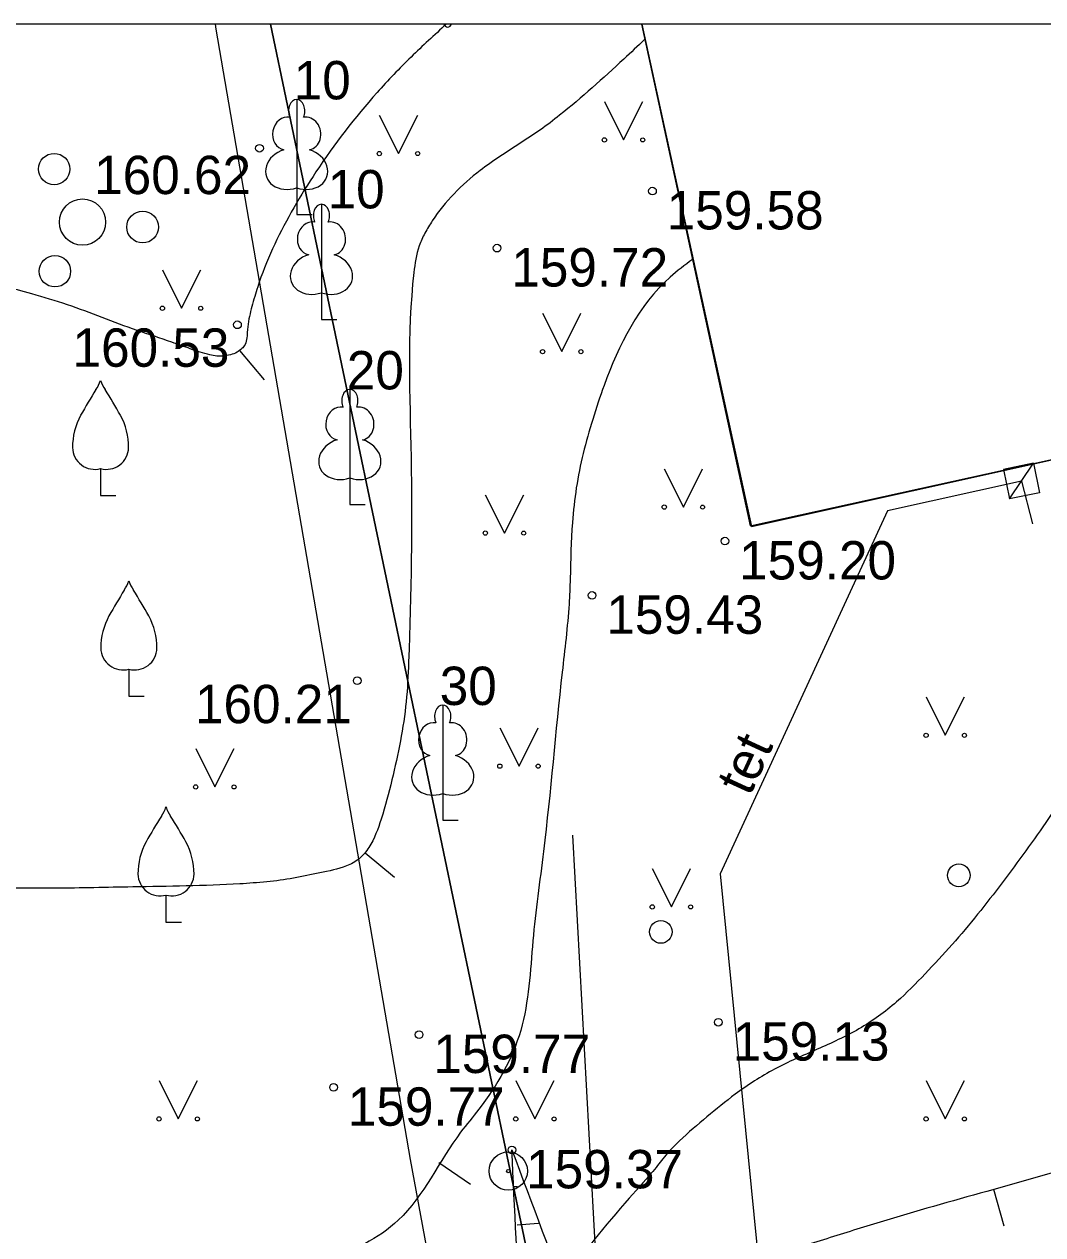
# Model space of a CAD drawing. Extents: x 635495 to 635693, y 303338 to 303478.
# Drawn here: x 635542.74 to 635556.02, y 303444.28 to 303460.06 of the extents above; entities that cross this region are included whole.
import ezdxf

# ---------------------------------------------------------------- set-up
doc = ezdxf.new("R2010")
doc.units = 0
for name, color, linetype in [('BUVE_EKAS_####_####_#', 7, 'Continuous'), ('BUVE_EKAS_UZMR_####_#', 7, 'Continuous'), ('BUVE_ELEM_####_####_#', 7, 'Continuous'), ('NORB_ZOGS_KBST_####_#', 7, 'Continuous'), ('RAMI_PLAN_####_TKST_#', 7, 'Continuous'), ('RELJ_AATZ_####_TKST_#', 7, 'Continuous'), ('RELJ_ELEM_####_####_#', 7, 'Continuous'), ('RELJ_HORZ_PAMT_####_#', 7, 'Continuous'), ('RELJ_HORZ_RESN_####_#', 7, 'Continuous'), ('RELJ_NOGA_####_####_#', 7, 'Continuous'), ('RELJ_NOGL_####_####_#', 7, 'Continuous'), ('ROBZ_UZMR_####_####_#', 7, 'Continuous'), ('SAKT_ELEM_####_####_#', 7, 'Continuous'), ('SAKT_VADP_KABE_####_#', 7, 'Continuous'), ('SAKT_VADP_KABE_TKST_#', 7, 'Continuous'), ('TERT_DIAM_####_TKST_#', 7, 'Continuous'), ('TERT_ELEM_####_####_#', 7, 'Continuous'), ('TERT_KRND_####_####_#', 7, 'Continuous')]:
    doc.layers.add(name, color=color, linetype=linetype)

msp = doc.modelspace()

# ---------------------------------------------------------------- linework, layer by layer
at = {"layer": 'BUVE_EKAS_####_####_#'}
for p, q in [((635550.788, 303460.059), (635552.208, 303453.521)), ((635552.208, 303453.521), (635566.944, 303456.776))]:
    msp.add_line(p, q, dxfattribs=at)
at = {"layer": 'BUVE_EKAS_UZMR_####_#'}
msp.add_line((635566.217, 303460.059), (635550.795, 303460.059), dxfattribs=at)
msp.add_lwpolyline([(635550.795, 303460.059), (635552.223, 303453.513), (635566.925, 303456.777), (635566.217, 303460.059)], dxfattribs=at)
at = {"layer": 'BUVE_ELEM_####_####_#'}
for centre, radius in [((635554.927, 303448.967), 0.148), ((635551.042, 303448.23), 0.148), ((635549.053, 303445.113), 0.25), ((635549.053, 303445.113), 0.0225)]:
    msp.add_circle(centre, radius, dxfattribs=at)
at = {"layer": 'NORB_ZOGS_KBST_####_#'}
msp.add_lwpolyline([(635545.231, 303460.059), (635545.242, 303459.993), (635547.774, 303445.263), (635548.873, 303439.307), (635550.436, 303430.149)], dxfattribs=at)
at = {"layer": 'RAMI_PLAN_####_TKST_#'}
msp.add_line((635612.412, 303460.059), (635504.472, 303460.059), dxfattribs=at)
at = {"layer": 'RELJ_ELEM_####_####_#'}
msp.add_line((635548.312, 303460.059), (635548.216, 303460.059), dxfattribs=at)
for centre in [(635545.81, 303458.443), (635550.933, 303457.885), (635548.907, 303457.141), (635545.523, 303456.142), (635551.877, 303453.323), (635550.146, 303452.615), (635547.084, 303451.504), (635551.792, 303447.053), (635547.89, 303446.891), (635546.776, 303446.204), (635549.1, 303445.388)]:
    msp.add_circle(centre, 0.05, dxfattribs=at)
msp.add_arc((635548.264, 303460.073), 0.05, 195.3501, 344.6499, dxfattribs=at)
at = {"layer": 'RELJ_HORZ_PAMT_####_#'}
for p, q in [((635545.875, 303455.427), (635545.553, 303455.809)), ((635548.56, 303444.938), (635548.147, 303445.22)), ((635555.518, 303444.393), (635555.382, 303444.874))]:
    msp.add_line(p, q, dxfattribs=at)
for points in [[(635548.244, 303460.059), (635547.786, 303459.632), (635547.342, 303459.168), (635546.546, 303458.134), (635546.258, 303457.668), (635546.009, 303457.192), (635545.807, 303456.698), (635545.729, 303456.445), (635545.667, 303456.186), (635545.651, 303456.043), (635545.612, 303455.868), (635545.566, 303455.82), (635545.517, 303455.784), (635545.43, 303455.751), (635545.341, 303455.734), (635545.164, 303455.75), (635544.908, 303455.829), (635544.668, 303455.915), (635544.213, 303456.069), (635543.761, 303456.237), (635543.306, 303456.403), (635542.84, 303456.545), (635542.468, 303456.645), (635541.348, 303456.921), (635540.6, 303457.036), (635540.228, 303457.057), (635539.856, 303457.047), (635539.41, 303456.988), (635538.965, 303456.89), (635538.521, 303456.774), (635538.077, 303456.657), (635537.104, 303456.35), (635536.145, 303455.978), (635535.194, 303455.634), (635534.719, 303455.501), (635534.48, 303455.449), (635534.242, 303455.409), (635533.826, 303455.407), (635533.174, 303455.594), (635532.867, 303455.754), (635532.57, 303455.952), (635532.2, 303456.269), (635531.895, 303456.636), (635531.655, 303457.035), (635531.592, 303457.178)], [(635551.454, 303456.993), (635551.163, 303456.763), (635550.302, 303455.353), (635550.155, 303454.91), (635550.029, 303454.466), (635549.889, 303453.565), (635549.86, 303452.834), (635549.845, 303452.503), (635549.756, 303451.616), (635549.512, 303449.279), (635549.374, 303448.113), (635549.215, 303446.947), (635548.67, 303445.919), (635548.432, 303445.619), (635547.619, 303444.474), (635547.183, 303444.166), (635545.276, 303443.752), (635541.066, 303442.928), (635539.658, 303442.438), (635535.731, 303440.575), (635535.185, 303440.315)], [(635558.932, 303455.006), (635558.82, 303454.921), (635558.598, 303454.726), (635558.495, 303454.619), (635558.396, 303454.508), (635558.22, 303454.268), (635558.07, 303454.009), (635557.814, 303453.451), (635557.598, 303452.879), (635557.4, 303452.28), (635557.302, 303451.981), (635557.198, 303451.682), (635556.963, 303451.106), (635556.669, 303450.57), (635556.386, 303450.136), (635556.096, 303449.707), (635555.799, 303449.285), (635555.491, 303448.869), (635555.172, 303448.46), (635554.839, 303448.065), (635554.488, 303447.685), (635554.116, 303447.319), (635553.625, 303446.966), (635553.079, 303446.7), (635552.525, 303446.441), (635552.012, 303446.115), (635551.643, 303445.819), (635551.286, 303445.507), (635551.125, 303445.341), (635550.98, 303445.161), (635550.63, 303444.76), (635549.728, 303443.653)], [(635571.81, 303449.354), (635571.758, 303449.239), (635571.244, 303448.313), (635570.937, 303447.88), (635570.596, 303447.468), (635569.851, 303446.704), (635569.043, 303446.018), (635567.195, 303444.641), (635565.303, 303443.342), (635565.096, 303443.211), (635565.077, 303443.203), (635563.963, 303442.588), (635562.571, 303441.76), (635561.182, 303440.927), (635558.436, 303439.21), (635558.001, 303438.926), (635555.508, 303437.299), (635554.288, 303436.431), (635553.689, 303435.962), (635553.393, 303435.717), (635553.246, 303435.59), (635553.099, 303435.464), (635552.073, 303434.867)], [(635560.688, 303446.365), (635560.166, 303446.198), (635558.948, 303445.857), (635557.729, 303445.524), (635556.511, 303445.19), (635555.294, 303444.849), (635553.9, 303444.449), (635553.207, 303444.232), (635552.86, 303444.119), (635552.688, 303444.058), (635552.516, 303443.991), (635552.421, 303443.937), (635552.378, 303443.909), (635552.314, 303443.86), (635552.186, 303443.736), (635550.459, 303441.631)]]:
    msp.add_spline(points, degree=3, dxfattribs=at)
at = {"layer": 'RELJ_HORZ_RESN_####_#'}
msp.add_line((635547.57, 303448.937), (635547.186, 303449.257), dxfattribs=at)
msp.add_spline([(635550.831, 303459.861), (635550.56, 303459.606), (635549.723, 303458.873), (635549.472, 303458.683), (635549.209, 303458.509), (635548.945, 303458.336), (635548.686, 303458.152), (635548.063, 303457.498), (635547.967, 303457.337), (635547.891, 303457.17), (635547.822, 303456.822), (635547.786, 303454.415), (635547.753, 303451.746), (635547.722, 303451.23), (635547.647, 303450.719), (635547.536, 303450.21), (635547.396, 303449.701), (635547.236, 303449.331), (635547.11, 303449.183), (635546.943, 303449.089), (635546.598, 303449), (635546.252, 303448.93), (635545.553, 303448.856), (635544.158, 303448.816), (635543.143, 303448.799), (635542.128, 303448.801), (635541.113, 303448.791), (635540.099, 303448.741), (635539.568, 303448.68), (635539.041, 303448.582), (635538.016, 303448.268), (635537.694, 303448.136)], degree=3, dxfattribs=at)
at = {"layer": 'RELJ_NOGA_####_####_#'}
for p, q in [((635549.133, 303444.911), (635549.174, 303444.914)), ((635549.168, 303444.412), (635549.446, 303444.432))]:
    msp.add_line(p, q, dxfattribs=at)
msp.add_spline([(635536.127, 303418.868), (635539.424, 303423.614), (635539.505, 303423.668), (635543.313, 303426.39), (635543.396, 303426.44), (635543.463, 303426.473), (635550.262, 303429.787), (635550.312, 303429.831), (635550.32, 303430.005), (635550.151, 303434.436), (635549.423, 303440.762), (635549.1, 303445.388)], degree=3, dxfattribs=at)
at = {"layer": 'RELJ_NOGL_####_####_#'}
msp.add_spline([(635549.1, 303445.388), (635550.645, 303441.118), (635552.113, 303434.698), (635553.355, 303429.732), (635553.434, 303429.542), (635553.347, 303429.471), (635551.225, 303427.854), (635550.992, 303427.744), (635547.013, 303425.479), (635546.804, 303425.374), (635546.636, 303425.244), (635542.18, 303421.371), (635540.151, 303419.76), (635539.487, 303419.212), (635539.319, 303419.194), (635538.133, 303419.115), (635536.127, 303418.868)], degree=3, dxfattribs=at)
at = {"layer": 'ROBZ_UZMR_####_####_#'}
for p, q in [((635545.952, 303460.059), (635531.851, 303460.059)), ((635545.952, 303460.059), (635531.851, 303460.059)), ((635585.804, 303460.059), (635545.952, 303460.059))]:
    msp.add_line(p, q, dxfattribs=at)
for points in [[(635504.472, 303419.357), (635541.77, 303388.703), (635561.36, 303392.563), (635552.6, 303428.263), (635545.952, 303460.059)], [(635504.472, 303419.357), (635541.77, 303388.703), (635561.36, 303392.563), (635552.6, 303428.263), (635545.952, 303460.059)], [(635545.952, 303460.059), (635552.6, 303428.263), (635593.63, 303442.833), (635585.804, 303460.059)]]:
    msp.add_lwpolyline(points, dxfattribs=at)
at = {"layer": 'SAKT_ELEM_####_####_#'}
for p, q in [((635555.901, 303454.338), (635555.508, 303454.258)), ((635555.508, 303454.258), (635555.587, 303453.872))]:
    msp.add_line(p, q, dxfattribs=at)
msp.add_lwpolyline([(635555.587, 303453.872), (635555.901, 303454.338), (635555.98, 303453.952)], close=True, dxfattribs=at)
at = {"layer": 'SAKT_VADP_KABE_####_#'}
msp.add_line((635555.744, 303454.105), (635555.887, 303453.549), dxfattribs=at)
msp.add_lwpolyline([(635555.744, 303454.105), (635553.995, 303453.718), (635551.815, 303448.988), (635552.439, 303442.701), (635552.546, 303437.08), (635550.264, 303432.7), (635548.012, 303429.193), (635540.449, 303423.999), (635538.281, 303422.095), (635531.72, 303411.503), (635527.442, 303406.784), (635524.973, 303403.124)], dxfattribs=at)
at = {"layer": 'TERT_ELEM_####_####_#'}
for p, q in [((635550.307, 303459.052), (635550.557, 303458.552)), ((635550.557, 303458.552), (635550.807, 303459.052)), ((635547.372, 303458.874), (635547.622, 303458.374)), ((635547.622, 303458.374), (635547.872, 303458.874)), ((635546.295, 303457.927), (635546.295, 303457.58)), ((635546.295, 303457.58), (635546.495, 303457.58)), ((635544.545, 303456.858), (635544.795, 303456.358)), ((635544.795, 303456.358), (635545.045, 303456.858)), ((635546.618, 303456.56), (635546.618, 303456.213)), ((635549.5, 303456.293), (635549.75, 303455.793)), ((635549.75, 303455.793), (635550, 303456.293)), ((635546.618, 303456.213), (635546.818, 303456.213)), ((635543.738, 303454.269), (635543.738, 303453.917)), ((635551.086, 303454.266), (635551.336, 303453.766)), ((635551.336, 303453.766), (635551.586, 303454.266)), ((635546.988, 303454.147), (635546.988, 303453.8)), ((635543.738, 303453.917), (635543.938, 303453.917)), ((635548.754, 303453.927), (635549.004, 303453.427)), ((635549.004, 303453.427), (635549.254, 303453.927)), ((635546.988, 303453.8), (635547.188, 303453.8)), ((635544.107, 303451.655), (635544.107, 303451.303)), ((635544.107, 303451.303), (635544.307, 303451.303)), ((635554.5, 303451.293), (635554.75, 303450.793)), ((635554.75, 303450.793), (635555, 303451.293)), ((635548.943, 303450.89), (635549.193, 303450.39)), ((635549.193, 303450.39), (635549.443, 303450.89)), ((635544.978, 303450.62), (635545.228, 303450.12)), ((635545.228, 303450.12), (635545.478, 303450.62)), ((635548.199, 303450.034), (635548.199, 303449.687)), ((635548.199, 303449.687), (635548.399, 303449.687)), ((635550.93, 303449.057), (635551.18, 303448.557)), ((635551.18, 303448.557), (635551.43, 303449.057)), ((635544.591, 303448.71), (635544.591, 303448.358)), ((635544.591, 303448.358), (635544.791, 303448.358)), ((635544.5, 303446.293), (635544.75, 303445.793)), ((635544.75, 303445.793), (635545, 303446.293)), ((635549.151, 303446.293), (635549.401, 303445.793)), ((635549.401, 303445.793), (635549.651, 303446.293)), ((635554.5, 303446.293), (635554.75, 303445.793)), ((635554.75, 303445.793), (635555, 303446.293))]:
    msp.add_line(p, q, dxfattribs=at)
for points in [[(635546.295, 303459.08), (635546.295, 303457.927)], [(635546.384, 303458.847), (635546.384, 303458.848)], [(635546.618, 303457.713), (635546.618, 303456.56)], [(635546.707, 303457.48), (635546.707, 303457.481)], [(635546.988, 303455.3), (635546.988, 303454.147)], [(635547.077, 303455.067), (635547.077, 303455.068)], [(635548.199, 303451.187), (635548.199, 303450.034)], [(635548.288, 303450.954), (635548.288, 303450.955)]]:
    msp.add_lwpolyline(points, dxfattribs=at)
for centre, radius in [((635550.306, 303458.552), 0.028), ((635550.806, 303458.552), 0.0263), ((635543.133, 303458.172), 0.204), ((635547.372, 303458.374), 0.028), ((635547.872, 303458.374), 0.0263), ((635543.503, 303457.481), 0.301), ((635544.286, 303457.416), 0.207), ((635543.143, 303456.84), 0.205), ((635544.544, 303456.357), 0.028), ((635545.044, 303456.357), 0.0263), ((635549.5, 303455.792), 0.028), ((635550, 303455.792), 0.0263), ((635551.086, 303453.766), 0.028), ((635551.586, 303453.766), 0.0263), ((635548.754, 303453.427), 0.028), ((635549.254, 303453.427), 0.0263), ((635554.5, 303450.792), 0.028), ((635555, 303450.792), 0.0263), ((635548.943, 303450.39), 0.028), ((635549.443, 303450.39), 0.0263), ((635544.978, 303450.119), 0.028), ((635545.478, 303450.119), 0.0263), ((635550.93, 303448.556), 0.028), ((635551.43, 303448.556), 0.0263), ((635544.5, 303445.792), 0.028), ((635545, 303445.792), 0.0263), ((635549.151, 303445.792), 0.028), ((635549.651, 303445.792), 0.0263), ((635554.5, 303445.792), 0.028), ((635555, 303445.792), 0.0263)]:
    msp.add_circle(centre, radius, dxfattribs=at)
for centre, radius, start, end in [((635543.321, 303455.555), 0.439, 324.3837, 341.712), ((635544.155, 303455.555), 0.439, 198.288, 215.6163), ((635556.363, 303447.521), 14.88, 148.4844, 149.9901), ((635531.113, 303447.521), 14.88, 30.0099, 31.5156), ((635544.262, 303454.541), 0.89, 151.757, 179.9138), ((635543.214, 303454.541), 0.89, 0.0862, 28.243), ((635543.662, 303454.548), 0.29, 181.0782, 285.2823), ((635543.814, 303454.548), 0.29, 254.7177, 358.9218), ((635556.732, 303444.907), 14.88, 148.4844, 149.9901), ((635543.69, 303452.941), 0.439, 324.3837, 341.712), ((635544.524, 303452.941), 0.439, 198.288, 215.6163), ((635531.482, 303444.907), 14.88, 30.0099, 31.5156), ((635544.631, 303451.927), 0.89, 151.757, 179.9138), ((635543.583, 303451.927), 0.89, 0.0862, 28.243), ((635544.031, 303451.934), 0.29, 181.0782, 285.2823), ((635544.183, 303451.934), 0.29, 254.7177, 358.9218), ((635544.174, 303449.996), 0.439, 324.3837, 341.712), ((635545.008, 303449.996), 0.439, 198.288, 215.6163), ((635557.216, 303441.962), 14.88, 148.4844, 149.9901), ((635531.966, 303441.962), 14.88, 30.0099, 31.5156), ((635545.115, 303448.982), 0.89, 151.757, 179.9138), ((635544.067, 303448.982), 0.89, 0.0862, 28.243), ((635544.515, 303448.989), 0.29, 181.0782, 285.2823), ((635544.667, 303448.989), 0.29, 254.7177, 358.9218)]:
    msp.add_arc(centre, radius, start, end, dxfattribs=at)
for centre, major_axis, ratio, start_param, end_param in [((635546.295, 303458.93), (0, -0.15), 0.707107, 3.14537, 5.287485), ((635546.295, 303458.93), (0, -0.15), 0.707107, 0.995701, 3.137816), ((635546.167, 303458.635), (-0.039, -0.212), 0.861323, 3.141593, 6.283185), ((635546.423, 303458.635), (0.039, -0.212), 0.861323, 0, 3.141593), ((635546.205, 303458.173), (0.307, 0.095), 0.814445, 1.570796, 4.752015), ((635546.384, 303458.173), (-0.307, 0.095), 0.814445, 1.531171, 4.712389), ((635546.618, 303457.563), (0, -0.15), 0.707107, 3.14537, 5.287485), ((635546.618, 303457.563), (0, -0.15), 0.707107, 0.995701, 3.137816), ((635546.49, 303457.268), (-0.039, -0.212), 0.861323, 3.141593, 6.283185), ((635546.746, 303457.268), (0.039, -0.212), 0.861323, 0, 3.141593), ((635546.528, 303456.806), (0.307, 0.095), 0.814445, 1.570796, 4.752015), ((635546.707, 303456.806), (-0.307, 0.095), 0.814445, 1.531171, 4.712389), ((635546.988, 303455.15), (0, -0.15), 0.707107, 3.14537, 5.287485), ((635546.988, 303455.15), (0, -0.15), 0.707107, 0.995701, 3.137816), ((635546.86, 303454.855), (-0.039, -0.212), 0.861323, 3.141593, 6.283185), ((635547.116, 303454.855), (0.039, -0.212), 0.861323, 0, 3.141593), ((635546.898, 303454.393), (0.307, 0.095), 0.814445, 1.570796, 4.752015), ((635547.077, 303454.393), (-0.307, 0.095), 0.814445, 1.531171, 4.712389), ((635548.199, 303451.037), (0, -0.15), 0.707107, 3.14537, 5.287485), ((635548.199, 303451.037), (0, -0.15), 0.707107, 0.995701, 3.137816), ((635548.071, 303450.742), (-0.039, -0.212), 0.861323, 3.141593, 6.283185), ((635548.327, 303450.742), (0.039, -0.212), 0.861323, 0, 3.141593), ((635548.109, 303450.28), (0.307, 0.095), 0.814445, 1.570796, 4.752015), ((635548.288, 303450.28), (-0.307, 0.095), 0.814445, 1.531171, 4.712389)]:
    msp.add_ellipse(centre, major_axis=major_axis, ratio=ratio, start_param=start_param, end_param=end_param, dxfattribs=at)
at = {"layer": 'TERT_KRND_####_####_#'}
msp.add_line((635550.631, 303436.023), (635549.895, 303449.492), dxfattribs=at)

# ---------------------------------------------------------------- texts
at = {"layer": 'RELJ_AATZ_####_TKST_#'}
for s, p in [(' 160.62', (635543.469, 303457.845)), (' 159.58', (635550.933, 303457.385)), (' 159.72', (635548.907, 303456.641)), (' 160.53', (635543.187, 303455.595)), (' 159.20', (635551.877, 303452.823)), (' 159.43', (635550.146, 303452.115)), (' 160.21', (635544.783, 303450.95)), (' 159.13', (635551.792, 303446.553)), (' 159.77', (635547.89, 303446.391)), (' 159.77', (635546.776, 303445.704)), (' 159.37', (635549.1, 303444.888))]:
    msp.add_text(s, height=0.5, dxfattribs=at).set_placement(p)
at = {"layer": 'SAKT_VADP_KABE_TKST_#'}
msp.add_text('tet', height=0.5, rotation=65.2508, dxfattribs=at).set_placement((635552.201, 303449.986))
at = {"layer": 'TERT_DIAM_####_TKST_#'}
for s, p in [(' 10', (635546.07, 303459.08)), (' 10', (635546.512, 303457.659)), (' 20', (635546.763, 303455.3)), (' 30', (635547.974, 303451.187))]:
    msp.add_text(s, height=0.5, dxfattribs=at).set_placement(p)

doc.saveas('drawing.dxf')
